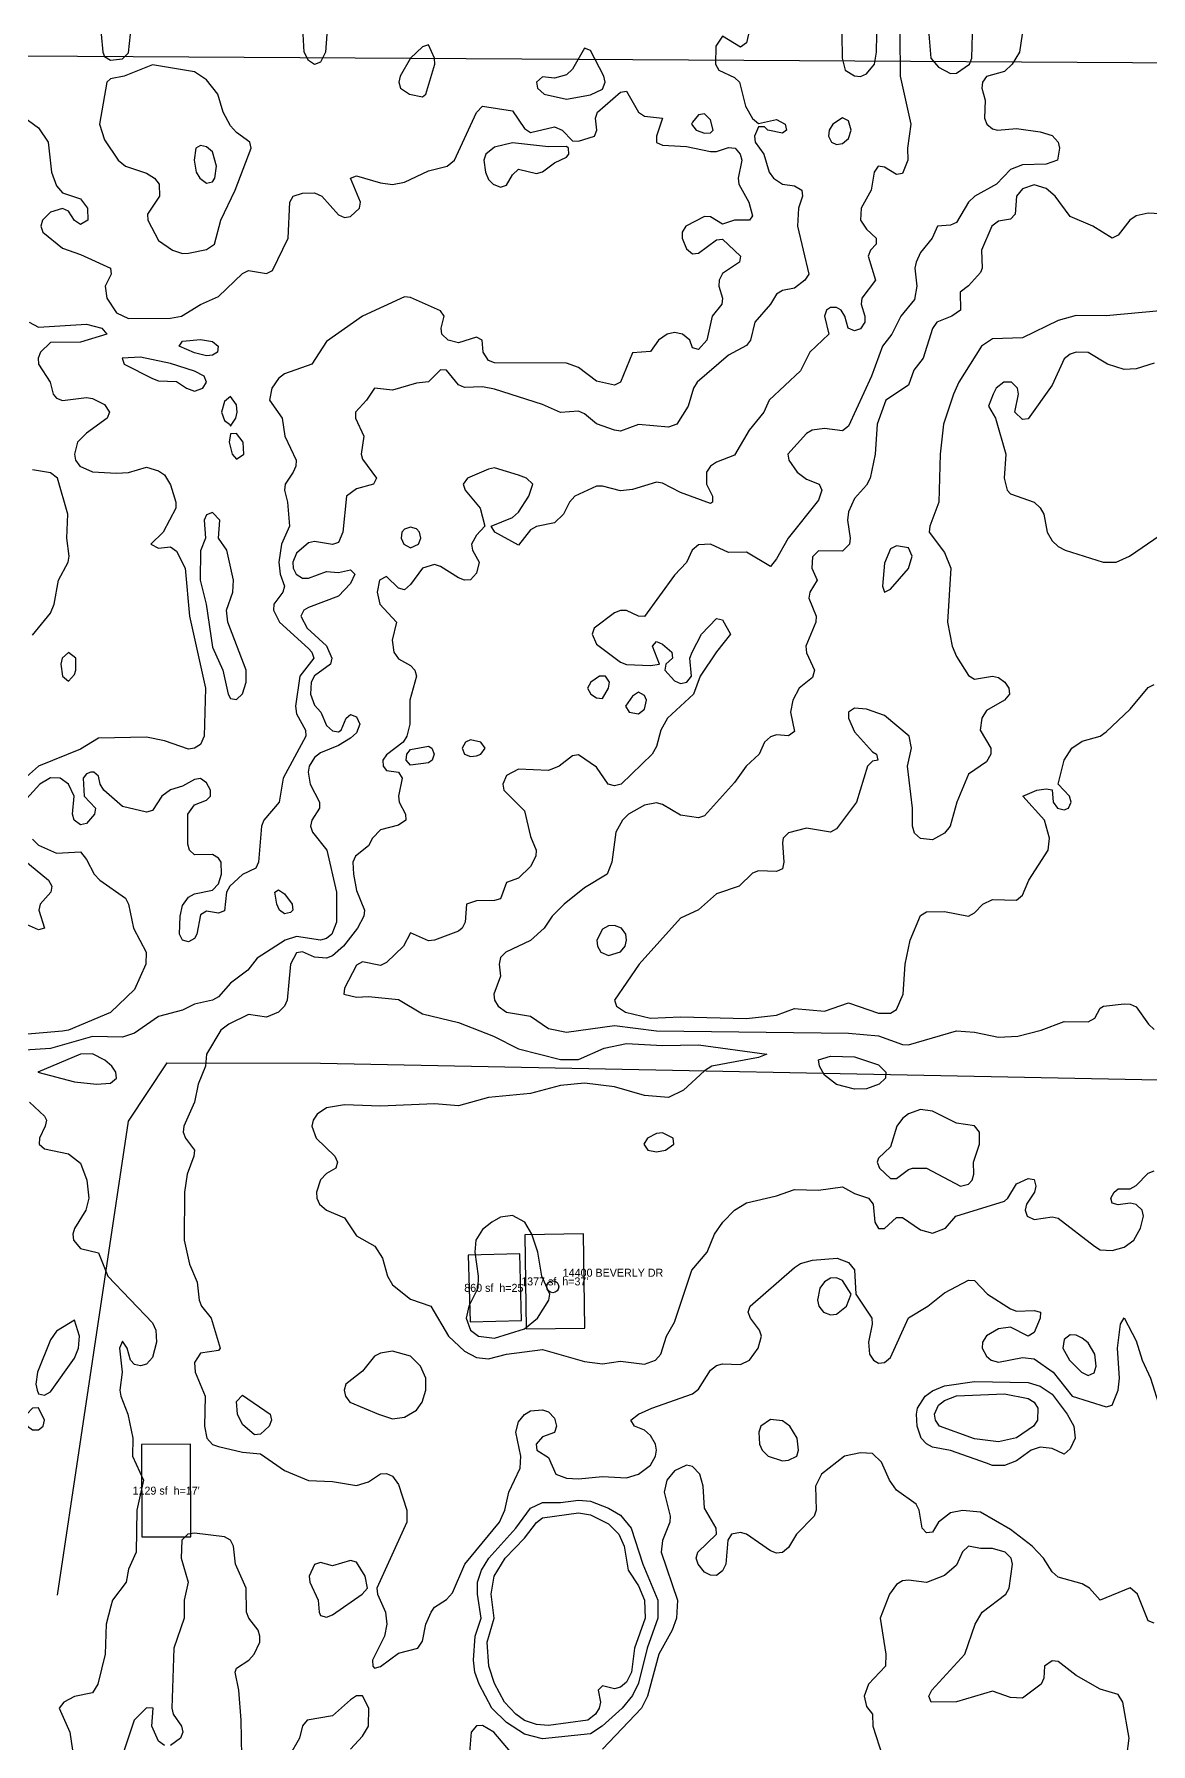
# Model space of a CAD drawing. Extents: x 425119 to 428731, y 1576976 to 1581037.
# Drawn here: x 426399 to 426958, y 1580146 to 1581000 of the extents above; entities that cross this region are included whole.
import ezdxf
from ezdxf.enums import TextEntityAlignment as Align

# ---------------------------------------------------------------- set-up
doc = ezdxf.new("R2010")
doc.units = 21
doc.header["$MEASUREMENT"] = 0
for name, color, linetype in [('A-BLDG-ANNO', 1, 'Continuous'), ('A-BLDG-FTPT', 1, 'Continuous'), ('C-ROAD-CNTR', 7, 'Continuous'), ('C-TOPO-MAJR', 3, 'Continuous'), ('C-TOPO-MINR', 8, 'Continuous'), ('G-ANNO-ADDR', 2, 'Continuous'), ('G-ANNO-AOI', 6, 'Continuous')]:
    doc.layers.add(name, color=color, linetype=linetype)

msp = doc.modelspace()

# ---------------------------------------------------------------- linework, layer by layer
at = {"layer": 'A-BLDG-FTPT'}
for points, elevation in [([(426645.37, 1580353.18), (426674.62, 1580353.58), (426673.94, 1580400.64), (426644.69, 1580400.23)], 75.83), ([(426642.1, 1580390.72), (426616.32, 1580390), (426617.27, 1580356.65), (426643.02, 1580357.37)], 76.21), ([(426452.94, 1580295.31), (426453.18, 1580249.13), (426477.62, 1580249.24), (426477.38, 1580295.46)], 73.36)]:
    msp.add_lwpolyline(points, close=True, dxfattribs=dict(at, elevation=elevation))
at = {"layer": 'C-ROAD-CNTR'}
for points in [[(426465.54, 1580486.14), (426446.22, 1580456.95), (426410.77, 1580220.08)], [(426465.54, 1580486.14), (426542.5, 1580486.04), (426978.52, 1580477.32), (427114.82, 1580474.61), (427355.4, 1580476.7), (427436.47, 1580477.42), (427572.67, 1580475.11), (427637.19, 1580474.04), (427829.23, 1580468.89)]]:
    msp.add_lwpolyline(points, dxfattribs=at)
at = {"layer": 'C-TOPO-MAJR', "elevation": 75}
for points in [[(426893.39, 1581000.5), (426892.05, 1580991.5), (426888.39, 1580985.5), (426884.5, 1580981.91), (426875.5, 1580979.39), (426873.52, 1580976.5), (426873.31, 1580973.5), (426874.9, 1580967.5), (426874.6, 1580958.5), (426875.75, 1580955.5), (426878.5, 1580953.15), (426881.05, 1580952.5), (426890.5, 1580953.32), (426902.5, 1580951.74), (426908.5, 1580949.84), (426911.5, 1580946.5), (426912.04, 1580943.5), (426911.06, 1580937.5), (426905.5, 1580935.45), (426893.5, 1580935.17), (426887.5, 1580932.93), (426880.63, 1580925.5), (426869.76, 1580919.5), (426866.5, 1580916.52), (426860.5, 1580906.3), (426857.5, 1580905.08), (426851.07, 1580904.5), (426848.32, 1580898.5), (426842.5, 1580891.42), (426840.32, 1580886.5), (426839.7, 1580883.5), (426840.66, 1580874.5), (426839.5, 1580867.82), (426832.78, 1580859.5), (426828.17, 1580850.5), (426823.49, 1580844.5), (426818.05, 1580829.5), (426806.5, 1580804.52), (426803.5, 1580802.11), (426794.5, 1580803.4), (426788.43, 1580802.5), (426785.5, 1580800.9), (426776.13, 1580790.5), (426776.77, 1580787.5), (426780.88, 1580781.5), (426785.5, 1580778.08), (426791.84, 1580775.5), (426793.27, 1580772.5), (426791.5, 1580767.49), (426776.33, 1580748.5), (426770.5, 1580738.14), (426767.5, 1580734.35), (426755.5, 1580741.51), (426746.5, 1580741.37), (426737.5, 1580745.56), (426731.5, 1580745.15), (426728.29, 1580742.5), (426725.5, 1580736.34), (426719.5, 1580730.01), (426704.5, 1580709.37), (426701.5, 1580709.56), (426695.5, 1580712.38), (426692.5, 1580712.37), (426689.5, 1580711.19), (426679.4, 1580703.5), (426678.41, 1580700.5), (426680.5, 1580695.51), (426692.5, 1580686.5), (426695.5, 1580685.43), (426707.5, 1580684.84), (426711.99, 1580685.5), (426708.53, 1580694.5), (426710.5, 1580696.91), (426713.5, 1580695.6), (426718.13, 1580691.5), (426718.56, 1580688.5), (426715.21, 1580685.5), (426714.76, 1580682.5), (426719.5, 1580677.15), (426722.5, 1580675.79), (426725.77, 1580676.5), (426728.04, 1580679.5), (426727.22, 1580688.5), (426728.3, 1580691.5), (426733.06, 1580700.5), (426740.5, 1580708.43), (426743.5, 1580707.72), (426747.5, 1580700.5), (426740.5, 1580691.77), (426732.44, 1580679.5), (426728.97, 1580670.5), (426716.09, 1580658.5), (426712.69, 1580652.5), (426710.5, 1580644.4), (426708.44, 1580640.5), (426692.88, 1580625.5), (426689.5, 1580624.68), (426686.32, 1580625.5), (426680.5, 1580634.06), (426671.5, 1580640.11), (426668.5, 1580639.68), (426661.82, 1580634.5), (426656.5, 1580632.42), (426641.5, 1580632.98), (426635.5, 1580629.85), (426633.65, 1580625.5), (426634.24, 1580622.5), (426644.5, 1580612.15), (426647.5, 1580599.38), (426650.27, 1580592.5), (426650.15, 1580589.5), (426647.5, 1580584.39), (426641.5, 1580578.55), (426635.5, 1580576.4), (426632.5, 1580568.23), (426629.5, 1580567.31), (426620.5, 1580567.22), (426615.53, 1580565.5), (426614.87, 1580556.5), (426613.35, 1580553.5), (426611.5, 1580552.08), (426599.5, 1580547.5), (426596.5, 1580547.16), (426587.5, 1580551.15), (426583.93, 1580544.5), (426575.5, 1580536.33), (426572.5, 1580534.85), (426563.5, 1580536.61), (426560.5, 1580534.97), (426554.53, 1580523.5), (426554.06, 1580520.5), (426560.5, 1580519.03), (426566.5, 1580519.32), (426581.5, 1580517.82), (426593.5, 1580510.62), (426611.5, 1580506.42), (426628.94, 1580499.5), (426641.5, 1580493.24), (426662.5, 1580487.91), (426671.5, 1580487.82), (426684.32, 1580493.5), (426695.5, 1580495.78), (426713.5, 1580494.86), (426731.5, 1580495.15), (426765.75, 1580490.5), (426761.5, 1580488.86), (426738.27, 1580484.5), (426734.5, 1580482.17), (426724.11, 1580472.5), (426716.5, 1580468.89), (426704.5, 1580469.86), (426689.5, 1580474.2), (426674.5, 1580476.06), (426662.5, 1580474.82), (426647.5, 1580470.88), (426626.5, 1580468.83), (426611.5, 1580464.64), (426599.5, 1580465.75), (426572.5, 1580464.5), (426554.5, 1580465.16), (426545.5, 1580463.63), (426540.77, 1580460.5), (426538.72, 1580457.5), (426538.17, 1580454.5), (426540.36, 1580448.5), (426549.56, 1580439.5), (426550.91, 1580436.5), (426550.21, 1580433.5), (426545.5, 1580430.78), (426542.5, 1580427.75), (426540.55, 1580421.5), (426540.7, 1580418.5), (426542, 1580415.5), (426545.4, 1580412.5), (426554.5, 1580408.68), (426560.5, 1580399.67), (426569.71, 1580394.5), (426573.54, 1580388.5), (426576.02, 1580379.5), (426578.5, 1580375.12), (426587.5, 1580368.03), (426597.63, 1580364.5), (426606.48, 1580349.5), (426614.5, 1580341.98), (426620.5, 1580338.9), (426626.5, 1580338.23), (426635.5, 1580340.57), (426653.5, 1580342.88), (426674.5, 1580336.94), (426683.5, 1580335.68), (426692.5, 1580337.07), (426704.5, 1580335.47), (426710.1, 1580337.5), (426712.65, 1580340.5), (426715.6, 1580349.5), (426719.5, 1580356.56), (426728.26, 1580382.5), (426735.82, 1580391.5), (426739.56, 1580400.5), (426743.74, 1580406.5), (426749.5, 1580412.48), (426755.5, 1580416.14), (426770.5, 1580419.65), (426779.5, 1580422.93), (426791.5, 1580422.49), (426803.5, 1580424.23), (426809.5, 1580420.82), (426816.53, 1580418.5), (426818.87, 1580415.5), (426819.67, 1580406.5), (426821.5, 1580403.39), (426824.5, 1580403.4), (426830.5, 1580408.79), (426833.5, 1580408.9), (426842.5, 1580402.67), (426848.5, 1580401.03), (426855.12, 1580403.5), (426860.22, 1580409.5), (426884.5, 1580417.05), (426886.28, 1580418.5), (426890.5, 1580425.64), (426896.5, 1580428.43), (426899.5, 1580427.91), (426900.29, 1580424.5), (426899.58, 1580421.5), (426895.54, 1580415.5), (426894.87, 1580412.5), (426895.88, 1580409.5), (426899.5, 1580407.81), (426908.5, 1580409.14), (426911.5, 1580408.52), (426929.55, 1580394.5), (426932.5, 1580392.77), (426938.5, 1580392.28), (426944.5, 1580394.07), (426949.2, 1580397.5), (426952.66, 1580403.5), (426954.16, 1580409.5), (426953.36, 1580412.5), (426950.5, 1580415.32), (426947.5, 1580416.11), (426941.5, 1580415.27), (426938.5, 1580416.03), (426937.8, 1580418.5), (426939.37, 1580421.5), (426941.5, 1580423.13), (426947.5, 1580423.25), (426950.5, 1580424.81), (426956.5, 1580431.04), (426959.5, 1580432.14)], [(426846.69, 1581000.5), (426847.66, 1580988.5), (426851.5, 1580983.99), (426857.5, 1580980.89), (426860.5, 1580980.95), (426867.01, 1580985.5), (426868.22, 1580988.5), (426868.56, 1581000.5)], [(426944.56, 1580130.5), (426946.87, 1580148.5), (426943.8, 1580166.5), (426941.5, 1580170.34), (426932.5, 1580173.1), (426920.5, 1580179.91), (426911.5, 1580186.8), (426908.5, 1580187.15), (426904.58, 1580184.5), (426904.18, 1580178.5), (426902.94, 1580175.5), (426893.5, 1580168.61), (426887.5, 1580168.84), (426878.5, 1580172.06), (426860.5, 1580166.66), (426847.84, 1580166.5), (426846.78, 1580169.5), (426848.25, 1580172.5), (426864.68, 1580190.5), (426869.99, 1580205.5), (426873.36, 1580211.5), (426885.23, 1580220.5), (426886.84, 1580223.5), (426888.63, 1580235.5), (426887.93, 1580238.5), (426884.96, 1580241.5), (426878.5, 1580243.44), (426872.5, 1580243.3), (426866.5, 1580244.45), (426863.5, 1580241.66), (426860.5, 1580235.01), (426854.5, 1580229.85), (426845.5, 1580226.32), (426836.5, 1580227.6), (426833.5, 1580227.16), (426830.5, 1580225.41), (426827.09, 1580220.5), (426822.39, 1580208.5), (426825.25, 1580190.5), (426825.01, 1580184.5), (426816.58, 1580175.5), (426814.4, 1580169.5), (426815.5, 1580164.31), (426818.61, 1580160.5), (426818.67, 1580154.5), (426823.53, 1580139.5)]]:
    msp.add_lwpolyline(points, dxfattribs=at)
for points in [[(426677.75, 1580670.5), (426680.5, 1580668.75), (426683.5, 1580668.42), (426686.46, 1580673.5), (426687.03, 1580676.5), (426684.95, 1580679.5), (426682.08, 1580679.5), (426677.71, 1580676.5), (426676.08, 1580673.5), (426677.75, 1580670.5)], [(426696.86, 1580661.5), (426701.5, 1580660.67), (426704.5, 1580663.08), (426705.46, 1580667.5), (426704.5, 1580669.92), (426701.5, 1580671.59), (426698.5, 1580669.52), (426695.08, 1580664.5), (426696.86, 1580661.5)], [(426614.49, 1580640.5), (426617.5, 1580639.28), (426620.5, 1580639.62), (426622.67, 1580640.5), (426624.76, 1580643.5), (426622.67, 1580646.5), (426617.5, 1580647.72), (426614.94, 1580646.5), (426613.38, 1580643.5), (426614.49, 1580640.5)], [(426800.5, 1580475.33), (426794.5, 1580480.03), (426792.08, 1580484.5), (426791.5, 1580487.72), (426797.5, 1580489.5), (426809.5, 1580489.24), (426821.5, 1580485.21), (426825.17, 1580481.5), (426825.03, 1580478.5), (426821.96, 1580475.5), (426815.5, 1580473.23), (426809.5, 1580472.95), (426800.5, 1580475.33)], [(426923.07, 1580331.5), (426926.5, 1580329.81), (426929.5, 1580331.12), (426930.45, 1580334.5), (426929.78, 1580340.5), (426926.5, 1580346.14), (426923.5, 1580348.58), (426920.5, 1580350.03), (426917.5, 1580350.14), (426914.5, 1580347.81), (426913.75, 1580343.5), (426917.1, 1580337.5), (426923.07, 1580331.5)], [(426571.56, 1580310.5), (426578.5, 1580308.15), (426584.5, 1580309), (426590.5, 1580312.49), (426593.24, 1580316.5), (426595.18, 1580322.5), (426595.19, 1580328.5), (426592.49, 1580334.5), (426587.5, 1580339.55), (426578.5, 1580342.01), (426572.5, 1580341.06), (426569.5, 1580339.49), (426563.5, 1580332.09), (426555.18, 1580325.5), (426554.39, 1580322.5), (426554.95, 1580319.5), (426557.09, 1580316.5), (426571.56, 1580310.5)]]:
    msp.add_lwpolyline(points, close=True, dxfattribs=at)
at = {"layer": 'C-TOPO-MINR'}
for points, elevation in [([(426756.53, 1581000.5), (426755.5, 1580996.21), (426752.5, 1580994.02), (426743.5, 1580999.57), (426740.12, 1580994.5), (426740.08, 1580985.5), (426741.66, 1580982.5), (426749.5, 1580978.81), (426752.02, 1580976.5), (426754.99, 1580964.5), (426758.5, 1580958.37), (426761.5, 1580955.85), (426770.5, 1580957.91), (426774.95, 1580955.5), (426775.53, 1580952.5), (426773.5, 1580951.04), (426766.25, 1580952.5), (426764.5, 1580954.1), (426761.5, 1580954.11), (426759.49, 1580949.5), (426759.89, 1580946.5), (426764.19, 1580940.5), (426766.88, 1580931.5), (426768.96, 1580928.5), (426773.5, 1580925.55), (426779.5, 1580924.71), (426783.17, 1580922.5), (426783.5, 1580919.5), (426781.54, 1580913.5), (426781.03, 1580904.5), (426786.74, 1580880.5), (426784.67, 1580877.5), (426779.5, 1580873.55), (426773.5, 1580872.32), (426770.5, 1580870.44), (426767.46, 1580865.5), (426759.64, 1580856.5), (426757.57, 1580847.5), (426755.5, 1580844.81), (426746.5, 1580840.09), (426730.9, 1580826.5), (426729.1, 1580823.5), (426726.4, 1580814.5), (426720.76, 1580805.5), (426716.5, 1580804.05), (426701.5, 1580805.3), (426692.5, 1580802.06), (426689.5, 1580802.44), (426680.5, 1580805.72), (426674.5, 1580810.75), (426671.5, 1580811.95), (426662.5, 1580811.41), (426653.5, 1580815.3), (426629.5, 1580822.97), (426623.5, 1580824.22), (426614.5, 1580823.93), (426611.5, 1580825.24), (426605.5, 1580832.48), (426602.5, 1580832.7), (426596.5, 1580826.62), (426590.5, 1580825.97), (426578.5, 1580822.52), (426569.5, 1580823.58), (426565.48, 1580817.5), (426559.96, 1580811.5), (426559.92, 1580808.5), (426564.09, 1580799.5), (426562.79, 1580790.5), (426563.5, 1580788.09), (426570.5, 1580778.5), (426568.97, 1580775.5), (426560.5, 1580773.16), (426555.42, 1580769.5), (426553.61, 1580751.5), (426551.5, 1580746.43), (426548.5, 1580745.39), (426539.5, 1580746.89), (426536.5, 1580746.21), (426530.5, 1580741.07), (426528.65, 1580736.5), (426528.86, 1580733.5), (426530.35, 1580730.5), (426533.5, 1580728.46), (426536.5, 1580728.5), (426545.5, 1580731.8), (426551.5, 1580731.3), (426557.5, 1580732.71), (426559.72, 1580730.5), (426557.5, 1580725.9), (426551.5, 1580719.58), (426536.5, 1580713.83), (426534.21, 1580712.5), (426532.58, 1580709.5), (426535.87, 1580703.5), (426545.5, 1580694.74), (426548.19, 1580688.5), (426547.44, 1580685.5), (426539.5, 1580679.61), (426537.85, 1580676.5), (426537.55, 1580670.5), (426539.5, 1580665.05), (426542.71, 1580661.5), (426545.5, 1580654.9), (426548.5, 1580652.23), (426551.5, 1580651.75), (426552.89, 1580652.5), (426555.32, 1580658.5), (426557.5, 1580660.3), (426560.5, 1580659.27), (426562.06, 1580655.5), (426560.5, 1580651.2), (426557.5, 1580648.47), (426551.5, 1580644.83), (426542.5, 1580641.26), (426539.5, 1580638.81), (426536.88, 1580634.5), (426536.28, 1580631.5), (426537.37, 1580625.5), (426541.9, 1580616.5), (426541.97, 1580613.5), (426538.08, 1580607.5), (426537.51, 1580604.5), (426538.48, 1580601.5), (426545.72, 1580592.5), (426550.43, 1580571.5), (426550.49, 1580556.5), (426548.19, 1580550.5), (426545.5, 1580548.35), (426542.5, 1580547.47), (426530.5, 1580549.42), (426524.8, 1580547.5), (426510.76, 1580538.5), (426506.1, 1580532.5), (426497.5, 1580526.01), (426491.5, 1580519.13), (426488.5, 1580517.59), (426479.5, 1580515.55), (426473.5, 1580512.57), (426461.5, 1580509.44), (426449.5, 1580501.04), (426443.5, 1580498.98), (426428.5, 1580499.32), (426407.5, 1580493.35), (426389.5, 1580492.13)], 73), ([(426432.78, 1581000.5), (426433.55, 1580991.5), (426434.5, 1580989.33), (426437.5, 1580987.51), (426443.5, 1580988.19), (426446.5, 1580991.19), (426447.38, 1581000.5)], 73), ([(426832.31, 1581000.5), (426832.47, 1580979.5), (426837.67, 1580955.5), (426836.11, 1580943.5), (426836.24, 1580937.5), (426833.5, 1580930.8), (426830.5, 1580930.31), (426824.5, 1580934.07), (426821.47, 1580934.5), (426819.46, 1580931.5), (426817.95, 1580922.5), (426812.81, 1580913.5), (426812.57, 1580907.5), (426815.5, 1580902.98), (426820.4, 1580898.5), (426820.34, 1580895.5), (426817.51, 1580892.5), (426816.46, 1580889.5), (426820.05, 1580877.5), (426813.18, 1580868.5), (426812.83, 1580865.5), (426814.77, 1580859.5), (426814.72, 1580856.5), (426812.5, 1580853.11), (426809.5, 1580852.15), (426806.32, 1580853.5), (426804.77, 1580859.5), (426802.97, 1580862.5), (426800.5, 1580863.89), (426797.5, 1580863.89), (426795.56, 1580862.5), (426794.6, 1580859.5), (426796.65, 1580850.5), (426787.21, 1580841.5), (426782.5, 1580832.23), (426766.82, 1580817.5), (426764.23, 1580811.5), (426756.81, 1580802.5), (426749.5, 1580790.05), (426740.5, 1580786.5), (426737.5, 1580784.49), (426735.58, 1580781.5), (426735.61, 1580775.5), (426738.52, 1580769.5), (426738.45, 1580766.5), (426737.5, 1580765.86), (426722.5, 1580771.32), (426713.5, 1580776.05), (426710.5, 1580776.54), (426698.5, 1580772.93), (426692.5, 1580772.22), (426683.5, 1580774.58), (426680.5, 1580774.52), (426669.76, 1580769.5), (426667.06, 1580766.5), (426663.94, 1580760.5), (426659.5, 1580756.11), (426650.5, 1580754.32), (426647.5, 1580752.69), (426641.5, 1580744.97), (426629.59, 1580751.5), (426627.81, 1580754.5), (426638.5, 1580758.88), (426641.5, 1580761.53), (426646.7, 1580769.5), (426648.59, 1580775.5), (426645.58, 1580778.5), (426641.5, 1580780.02), (426629.5, 1580783.66), (426626.5, 1580783.09), (426616.05, 1580778.5), (426613.89, 1580775.5), (426614.88, 1580772.5), (426622.36, 1580763.5), (426624.7, 1580754.5), (426620.5, 1580750.04), (426617.97, 1580745.5), (426618.49, 1580742.5), (426621.76, 1580736.5), (426620.5, 1580731.02), (426617.5, 1580727.63), (426614.5, 1580727.46), (426611.5, 1580728.61), (426602.5, 1580734.41), (426599.5, 1580735.32), (426593.5, 1580733.54), (426587.5, 1580725.31), (426584.5, 1580722.71), (426581.5, 1580723.59), (426575.5, 1580729.36), (426571.97, 1580727.5), (426570.78, 1580721.5), (426572.2, 1580715.5), (426580.49, 1580706.5), (426578.31, 1580697.5), (426579.07, 1580691.5), (426581.5, 1580688.19), (426587.5, 1580684.78), (426589.63, 1580682.5), (426590.56, 1580679.5), (426587.14, 1580667.5), (426587.18, 1580655.5), (426585.68, 1580649.5), (426583.79, 1580646.5), (426575.5, 1580640.18), (426573.63, 1580637.5), (426573.76, 1580634.5), (426575.5, 1580632.36), (426581.52, 1580631.5), (426583.33, 1580628.5), (426581.47, 1580619.5), (426581.78, 1580616.5), (426585.04, 1580610.5), (426585.14, 1580607.5), (426581.5, 1580605.1), (426572.5, 1580602.75), (426568.51, 1580598.5), (426566.5, 1580594.62), (426560.04, 1580589.5), (426558.67, 1580586.5), (426558.9, 1580580.5), (426560.5, 1580572.3), (426564.4, 1580562.5), (426564.07, 1580559.5), (426560.94, 1580553.5), (426554.01, 1580544.5), (426548.5, 1580539.75), (426545.5, 1580538.52), (426539.5, 1580539.06), (426533.5, 1580541.63), (426530.5, 1580541.2), (426527.46, 1580535.5), (426525.8, 1580517.5), (426524.42, 1580514.5), (426521.54, 1580511.5), (426515.5, 1580509.04), (426506.5, 1580510.39), (426496.58, 1580505.5), (426492.7, 1580502.5), (426485.48, 1580490.5), (426484.88, 1580484.5), (426481.32, 1580475.5), (426479.45, 1580466.5), (426474.12, 1580454.5), (426473.79, 1580451.5), (426474.9, 1580448.5), (426479.44, 1580442.5), (426479.16, 1580439.5), (426475.79, 1580430.5), (426474.42, 1580421.5), (426474.3, 1580397.5), (426476.98, 1580385.5), (426480.77, 1580376.5), (426481.75, 1580367.5), (426483, 1580364.5), (426487.75, 1580358.5), (426492.3, 1580343.5), (426491.5, 1580342.34), (426482.5, 1580341.01), (426479.5, 1580336.39), (426479.84, 1580331.5), (426484.78, 1580319.5), (426484.49, 1580304.5), (426485.59, 1580298.5), (426488.5, 1580295.43), (426491.5, 1580294.34), (426503.5, 1580291.61), (426512.5, 1580290.78), (426524.5, 1580282.4), (426536.5, 1580277.4), (426548.5, 1580276.86), (426560.5, 1580274.81), (426566.5, 1580276.73), (426572.5, 1580280.7), (426575.5, 1580280.83), (426578.5, 1580279.53), (426581.5, 1580275.3), (426585.61, 1580262.5), (426585.72, 1580256.5), (426570.68, 1580223.5), (426570.91, 1580220.5), (426575.01, 1580211.5), (426575.72, 1580205.5), (426574.51, 1580199.5), (426568.5, 1580187.5), (426568.62, 1580184.5), (426569.5, 1580183.54), (426572.5, 1580184.36), (426581.5, 1580191.09), (426591.1, 1580193.5), (426593.5, 1580197.04), (426595.16, 1580205.5), (426597.79, 1580211.5), (426599.5, 1580214.07), (426605.5, 1580217.91), (426608.5, 1580221.25), (426614.74, 1580235.5), (426631.98, 1580256.5), (426634.72, 1580262.5), (426636.68, 1580271.5), (426642.38, 1580283.5), (426642.7, 1580289.5), (426640.18, 1580301.5), (426641.5, 1580306.77), (426644.5, 1580310.38), (426647.5, 1580312.2), (426653.5, 1580312.69), (426656.5, 1580311.63), (426659.5, 1580308.57), (426660.52, 1580304.5), (426659.5, 1580301.39), (426653.5, 1580299.26), (426650.42, 1580295.5), (426650.71, 1580292.5), (426656.5, 1580288.89), (426660.11, 1580280.5), (426665.5, 1580278.53), (426671.5, 1580278.15), (426683.5, 1580279.42), (426695.5, 1580278.66), (426701.5, 1580280.6), (426707.5, 1580285.09), (426710.03, 1580289.5), (426710.54, 1580292.5), (426710.07, 1580295.5), (426707.5, 1580299.91), (426704.5, 1580302.54), (426699.52, 1580304.5), (426697.76, 1580307.5), (426701.57, 1580310.5), (426708.2, 1580313.5), (426728.5, 1580320.62), (426731.5, 1580323), (426737.5, 1580332.56), (426740.5, 1580334.81), (426743.5, 1580335.78), (426752.5, 1580335.29), (426757.05, 1580337.5), (426761.45, 1580343.5), (426763.09, 1580349.5), (426762.06, 1580352.5), (426757.55, 1580358.5), (426756.45, 1580361.5), (426757.4, 1580364.5), (426779.5, 1580383.88), (426782.5, 1580385.86), (426788.5, 1580387.61), (426800.91, 1580388.5), (426806.5, 1580386.29), (426809.5, 1580382.65), (426810.2, 1580370.5), (426818.15, 1580358.5), (426818.36, 1580355.5), (426816.54, 1580346.5), (426816.98, 1580340.5), (426819.08, 1580337.5), (426821.5, 1580336.1), (426824.5, 1580336.32), (426827.5, 1580338.82), (426836.5, 1580358.65), (426846.17, 1580364.5), (426854.5, 1580371.22), (426866.5, 1580377.47), (426869.5, 1580377.36), (426876.12, 1580370.5), (426887.5, 1580363.19), (426890.5, 1580362.08), (426899.5, 1580362.35), (426902.51, 1580361.5), (426902.36, 1580358.5), (426899.5, 1580351.41), (426896.5, 1580349.59), (426887.5, 1580353.98), (426881.5, 1580353.12), (426875.5, 1580349.7), (426873.62, 1580346.5), (426873.41, 1580343.5), (426875.5, 1580339.49), (426877.9, 1580337.5), (426881.5, 1580336.54), (426893.5, 1580338.8), (426899.5, 1580338.22), (426908.94, 1580331.5), (426918.45, 1580319.5), (426935.5, 1580314.12), (426938.5, 1580314.97), (426941.41, 1580322.5), (426942.16, 1580328.5), (426941.09, 1580343.5), (426942.61, 1580355.5), (426944.5, 1580358.68), (426950.5, 1580347.24), (426953.44, 1580337.5), (426957.53, 1580328.5), (426962.5, 1580313.13)], 74), ([(426545.68, 1581000.5), (426545, 1580991.5), (426542.5, 1580986.59), (426539.5, 1580985.31), (426536.5, 1580987.32), (426534.36, 1580991.5), (426533.83, 1581000.5)], 72), ([(426803.2, 1581000.5), (426803.43, 1580988.5), (426804.91, 1580982.5), (426809.5, 1580979.6), (426812.5, 1580979.28), (426815.5, 1580980.63), (426819.48, 1580985.5), (426820.63, 1580991.5), (426820.72, 1581000.5)], 74), ([(426390.74, 1580961.5), (426401.5, 1580953.62), (426406.26, 1580946.5), (426407.97, 1580931.5), (426410.5, 1580924.63), (426413.5, 1580921.25), (426422.5, 1580918.13), (426425.88, 1580913.5), (426426.18, 1580907.5), (426422.5, 1580905.27), (426419.5, 1580907.42), (426416.5, 1580911.98), (426413.5, 1580913.38), (426407.5, 1580911.52), (426403.42, 1580907.5), (426402.63, 1580904.5), (426403.66, 1580901.5), (426413.5, 1580893.45), (426422.5, 1580890.41), (426437.49, 1580883.5), (426437.81, 1580880.5), (426434.79, 1580874.5), (426435.62, 1580868.5), (426440.5, 1580861.22), (426446.5, 1580858.42), (426467.5, 1580858.44), (426472.98, 1580859.5), (426482.5, 1580865.31), (426491.5, 1580869.33), (426503.5, 1580880.93), (426506.5, 1580882.34), (426515.5, 1580880.78), (426518.5, 1580882.27), (426526.33, 1580898.5), (426527.11, 1580916.5), (426528.79, 1580919.5), (426533.5, 1580920.99), (426539.5, 1580921.2), (426543.08, 1580919.5), (426551.5, 1580910.2), (426554.5, 1580908.93), (426557.5, 1580909.27), (426561.99, 1580913.5), (426562.48, 1580916.5), (426557.5, 1580928.51), (426560.5, 1580929.65), (426572.5, 1580926.16), (426578.5, 1580925.38), (426584.5, 1580926.57), (426596.5, 1580932.19), (426605.86, 1580934.5), (426609.56, 1580937.5), (426620.5, 1580961.4), (426623.5, 1580964.56), (426638.5, 1580962.19), (426644.5, 1580953.35), (426647.5, 1580951.3), (426659.5, 1580954.18), (426663.34, 1580952.5), (426668.5, 1580947.17), (426671.5, 1580946.97), (426679.44, 1580949.5), (426680.76, 1580952.5), (426679.97, 1580958.5), (426680.97, 1580961.5), (426692.5, 1580971.58), (426695.5, 1580971.94), (426701.58, 1580961.5), (426704.5, 1580959.58), (426713.58, 1580958.5), (426710.5, 1580949.5), (426710.5, 1580946.38), (426713.5, 1580945.09), (426725.5, 1580944.36), (426737.5, 1580941.92), (426740.5, 1580941.9), (426746.5, 1580943.85), (426749.87, 1580943.5), (426752.29, 1580940.5), (426753.19, 1580937.5), (426751.39, 1580928.5), (426751.66, 1580925.5), (426756.66, 1580916.5), (426758.5, 1580909.73), (426757.01, 1580907.5), (426749.5, 1580907.54), (426743.5, 1580905.58), (426737.5, 1580909.12), (426734.5, 1580909.43), (426725.24, 1580904.5), (426723.35, 1580901.5), (426723.4, 1580898.5), (426725.5, 1580893.23), (426728.5, 1580890.67), (426731.5, 1580891.05), (426740.5, 1580897.6), (426743.5, 1580898.02), (426752.54, 1580889.5), (426751.99, 1580886.5), (426743.5, 1580880.79), (426741.82, 1580877.5), (426741.72, 1580874.5), (426743.59, 1580868.5), (426743.27, 1580865.5), (426738.33, 1580859.5), (426735.77, 1580847.5), (426731.5, 1580842.79), (426728.5, 1580843.75), (426727.25, 1580847.5), (426723.56, 1580850.5), (426719.5, 1580851.28), (426715.94, 1580850.5), (426711.5, 1580847.5), (426707.5, 1580841.81), (426698.5, 1580841.12), (426692.5, 1580826.6), (426689.5, 1580825.01), (426680.5, 1580826.96), (426671.5, 1580833.93), (426665.5, 1580836.03), (426629.5, 1580836.18), (426626.5, 1580837.32), (426623.84, 1580841.5), (426623.33, 1580847.5), (426620.5, 1580849), (426611.5, 1580846.22), (426606.38, 1580847.5), (426603.22, 1580850.5), (426602.89, 1580853.5), (426604.29, 1580859.5), (426602.5, 1580862.12), (426587.5, 1580868.89), (426584.5, 1580869.21), (426563.5, 1580859.44), (426545.5, 1580846.87), (426538.15, 1580835.5), (426524.5, 1580830.68), (426521.5, 1580828.28), (426518.2, 1580823.5), (426517, 1580817.5), (426523.36, 1580808.5), (426524.56, 1580799.5), (426530.27, 1580787.5), (426530.2, 1580784.5), (426528.87, 1580781.5), (426524.79, 1580775.5), (426524.4, 1580772.5), (426525.93, 1580766.5), (426526.92, 1580754.5), (426522.98, 1580745.5), (426521.59, 1580736.5), (426522.29, 1580730.5), (426524.39, 1580724.5), (426523.68, 1580721.5), (426519.07, 1580715.5), (426518.91, 1580712.5), (426522.04, 1580706.5), (426536.5, 1580693.28), (426538.18, 1580691.5), (426539.1, 1580688.5), (426532.18, 1580679.5), (426529.94, 1580664.5), (426530.5, 1580660.66), (426534.91, 1580652.5), (426535.13, 1580649.5), (426523.77, 1580628.5), (426521.84, 1580616.5), (426514.16, 1580607.5), (426512.96, 1580604.5), (426511.47, 1580586.5), (426510.08, 1580583.5), (426503.5, 1580580.36), (426497.1, 1580574.5), (426495.53, 1580571.5), (426494.5, 1580562.24), (426491.5, 1580561.04), (426485.5, 1580562.09), (426482.5, 1580560.18), (426480.62, 1580550.5), (426479.5, 1580548.32), (426476.5, 1580546.69), (426473.48, 1580547.5), (426471.91, 1580550.5), (426472.23, 1580559.5), (426473.5, 1580564.9), (426476.5, 1580568.96), (426479.5, 1580570.62), (426488.5, 1580572.55), (426491.5, 1580575.75), (426492.93, 1580580.5), (426492.74, 1580586.5), (426491.5, 1580588.54), (426488.5, 1580590.32), (426479.5, 1580590.21), (426476.98, 1580592.5), (426476.17, 1580595.5), (426476.1, 1580610.5), (426479.5, 1580615.16), (426485.5, 1580617.55), (426487.41, 1580619.5), (426487.44, 1580622.5), (426485.5, 1580626.27), (426482.5, 1580628.34), (426479.5, 1580627.81), (426473.5, 1580624.47), (426467.5, 1580622.62), (426463.17, 1580619.5), (426458.5, 1580612.29), (426455.5, 1580611.55), (426443.5, 1580614.38), (426434.08, 1580622.5), (426432.34, 1580625.5), (426431.5, 1580629.58), (426429.1, 1580631.5), (426427.68, 1580631.5), (426425.5, 1580630.62), (426423.74, 1580628.5), (426424.24, 1580619.5), (426430, 1580613.5), (426429.5, 1580610.5), (426425.5, 1580605.94), (426422.5, 1580605.14), (426419.31, 1580607.5), (426418.35, 1580610.5), (426419.26, 1580619.5), (426416.38, 1580625.5), (426412.26, 1580628.5), (426407.5, 1580628.62), (426402.11, 1580625.5), (426395.5, 1580618.13)], 72), ([(426965.5, 1580910.44), (426956.5, 1580910.98), (426950.5, 1580909.66), (426947.3, 1580907.5), (426941.5, 1580900.07), (426938.5, 1580898.5), (426928.69, 1580904.5), (426917.5, 1580909.29), (426909.95, 1580919.5), (426905.5, 1580923.32), (426899.5, 1580925.21), (426893.5, 1580923.13), (426890.59, 1580919.5), (426889.84, 1580910.5), (426887.5, 1580907.94), (426881.5, 1580907.06), (426878.29, 1580904.5), (426873.15, 1580892.5), (426873.44, 1580883.5), (426872.5, 1580881.27), (426866.5, 1580874.61), (426862.38, 1580871.5), (426862.51, 1580862.5), (426858.25, 1580859.5), (426850.66, 1580856.5), (426848.5, 1580853.29), (426843.86, 1580838.5), (426839.15, 1580832.5), (426836.5, 1580825.05), (426825.3, 1580817.5), (426820.93, 1580805.5), (426819.81, 1580790.5), (426817.39, 1580778.5), (426815.5, 1580775.08), (426809.5, 1580768.38), (426806.5, 1580761.65), (426806, 1580757.5), (426807.4, 1580748.5), (426806.98, 1580745.5), (426803.5, 1580741.97), (426791.5, 1580742.19), (426788.5, 1580739.18), (426788.15, 1580733.5), (426790.93, 1580727.5), (426787.22, 1580721.5), (426786.73, 1580718.5), (426790.44, 1580709.5), (426790.23, 1580706.5), (426785.17, 1580694.5), (426785.5, 1580691.22), (426789.51, 1580682.5), (426788.5, 1580678.78), (426781.96, 1580673.5), (426778.65, 1580667.5), (426777.59, 1580661.5), (426779.5, 1580651.9), (426776.5, 1580649.75), (426770.5, 1580650.21), (426767.5, 1580649.2), (426764.53, 1580646.5), (426761.93, 1580640.5), (426755.39, 1580634.5), (426749.5, 1580626.41), (426734.5, 1580609.61), (426731.5, 1580608.71), (426722.5, 1580609.98), (426713.5, 1580615.43), (426710.5, 1580616.25), (426704.5, 1580614.94), (426696.48, 1580610.5), (426693.48, 1580607.5), (426690.21, 1580601.5), (426688.13, 1580586.5), (426685.9, 1580580.5), (426674.5, 1580573.61), (426664.33, 1580565.5), (426658.26, 1580559.5), (426654.41, 1580553.5), (426647.5, 1580547.33), (426635.17, 1580541.5), (426632.5, 1580538.84), (426631.83, 1580535.5), (426632.58, 1580529.5), (426629.21, 1580520.5), (426629.56, 1580517.5), (426631.3, 1580514.5), (426635.5, 1580511.55), (426647.5, 1580509.47), (426656.5, 1580503.35), (426665.5, 1580501.55), (426689.5, 1580504.89), (426710.5, 1580502.17), (426806.5, 1580501.05), (426821.5, 1580499.71), (426833.5, 1580495.39), (426836.5, 1580495.23), (426860.5, 1580502.16), (426869.5, 1580501.6), (426881.5, 1580498.99), (426891.28, 1580499.5), (426902.91, 1580502.5), (426914.5, 1580506.92), (426926.5, 1580506.65), (426929.78, 1580508.5), (426932.5, 1580513.49), (426934.11, 1580514.5), (426944.5, 1580515.73), (426947.5, 1580515.57), (426950.5, 1580514.14), (426956.63, 1580505.5), (426959.5, 1580502.93)], 76), ([(426396.8, 1580856.5), (426401.5, 1580854.08), (426425.5, 1580855.6), (426433.15, 1580853.5), (426435.54, 1580850.5), (426422.5, 1580846.6), (426407.5, 1580846.32), (426402.37, 1580841.5), (426401.31, 1580838.5), (426401.48, 1580835.5), (426407.28, 1580826.5), (426408.71, 1580820.5), (426410.5, 1580818.53), (426413.5, 1580817.43), (426425.5, 1580818.77), (426428.5, 1580818.34), (426434.5, 1580815.31), (426436.87, 1580811.5), (426435.76, 1580808.5), (426425.5, 1580801.09), (426420.9, 1580796.5), (426419.35, 1580790.5), (426419.97, 1580787.5), (426422.03, 1580784.5), (426428.5, 1580781.64), (426440.5, 1580781.03), (426446.5, 1580781.31), (426455.5, 1580784.02), (426461.5, 1580782.17), (426464.5, 1580780.17), (426467.5, 1580775.17), (426470.18, 1580766.5), (426470.13, 1580763.5), (426463.74, 1580751.5), (426457.69, 1580745.5), (426461.5, 1580743.52), (426467.5, 1580744.21), (426470.5, 1580742.04), (426474.72, 1580733.5), (426476.96, 1580709.5), (426484.87, 1580673.5), (426484.27, 1580649.5), (426482.5, 1580645.43), (426479.5, 1580643.45), (426476.5, 1580643.09), (426464.5, 1580647.17), (426455.5, 1580649), (426431.5, 1580648.56), (426422.5, 1580643.08), (426401.5, 1580634.49), (426392.5, 1580626.55)], 71), ([(426962.5, 1580862.26), (426935.5, 1580859.63), (426920.5, 1580859.79), (426911.5, 1580857.36), (426893.5, 1580848.76), (426878.5, 1580848.21), (426873.05, 1580844.5), (426861.71, 1580826.5), (426859.12, 1580820.5), (426854.08, 1580805.5), (426852.4, 1580790.5), (426851.78, 1580766.5), (426847.19, 1580754.5), (426846.9, 1580751.5), (426854.5, 1580741.27), (426857.76, 1580733.5), (426856.11, 1580706.5), (426858.43, 1580694.5), (426860.5, 1580689.42), (426866.5, 1580679.79), (426869.5, 1580678.03), (426878.5, 1580679.58), (426881.5, 1580678.8), (426884.73, 1580676.5), (426886.74, 1580673.5), (426887.11, 1580670.5), (426884.63, 1580667.5), (426875.5, 1580662.34), (426873.24, 1580658.5), (426872.47, 1580652.5), (426877.72, 1580643.5), (426877.71, 1580640.5), (426875.5, 1580636.68), (426866.5, 1580630.44), (426860.71, 1580616.5), (426857.46, 1580604.5), (426854.5, 1580601.09), (426848.5, 1580597.67), (426842.5, 1580598.44), (426839.5, 1580600.97), (426838.52, 1580604.5), (426838.62, 1580613.5), (426836.08, 1580634.5), (426838.03, 1580643.5), (426836.84, 1580649.5), (426824.5, 1580659.81), (426815.5, 1580663.08), (426809.5, 1580663.49), (426806.49, 1580661.5), (426806.5, 1580658.5), (426809.5, 1580651.75), (426818.5, 1580641.71), (426820.57, 1580640.5), (426821.27, 1580637.5), (426818.5, 1580637.06), (426816.06, 1580634.5), (426810.59, 1580616.5), (426800.5, 1580603.25), (426797.5, 1580601.45), (426785.5, 1580603.5), (426776.5, 1580601.26), (426773.92, 1580598.5), (426773.5, 1580596.21), (426774.25, 1580586.5), (426773.5, 1580583.24), (426770.5, 1580581.87), (426761.5, 1580582.11), (426758.5, 1580580.96), (426751.85, 1580574.5), (426740.5, 1580570.75), (426731.5, 1580562.71), (426722.5, 1580558.46), (426701.87, 1580535.5), (426689.5, 1580517.5), (426690.59, 1580514.5), (426695.07, 1580511.5), (426707.5, 1580508.5), (426722.5, 1580509.22), (426755.5, 1580508.33), (426770.5, 1580509.98), (426779.5, 1580513.43), (426794.5, 1580512.01), (426806.5, 1580516.14), (426821.5, 1580511.06), (426827.5, 1580511.01), (426830.5, 1580512.87), (426833.91, 1580520.5), (426834.94, 1580535.5), (426837.4, 1580547.5), (426842.5, 1580559.8), (426845.5, 1580561.64), (426854.5, 1580561.93), (426866.5, 1580559.6), (426869.5, 1580561.2), (426873.81, 1580565.5), (426878.5, 1580567.8), (426890.5, 1580567.53), (426893.5, 1580569.98), (426896.78, 1580577.5), (426906.49, 1580592.5), (426907.1, 1580598.5), (426904.6, 1580607.5), (426893.71, 1580619.5), (426900.79, 1580622.5), (426905.5, 1580623.27), (426908.5, 1580622.66), (426908.85, 1580616.5), (426911.02, 1580613.5), (426914.5, 1580612.68), (426916.62, 1580613.5), (426917.88, 1580616.5), (426917.01, 1580619.5), (426911.49, 1580625.5), (426914.47, 1580637.5), (426918.29, 1580643.5), (426923.5, 1580647.03), (426932.5, 1580649.56), (426935.5, 1580651.68), (426947.5, 1580662.98), (426956.5, 1580673.8), (426959.5, 1580675.3)], 77), ([(426959.5, 1580836.04), (426950.5, 1580833.25), (426944.5, 1580832.81), (426936.02, 1580835.5), (426926.5, 1580841.41), (426920.5, 1580841.47), (426917.5, 1580840.45), (426914.5, 1580838.25), (426908.5, 1580825.09), (426896.5, 1580808.2), (426893.5, 1580807.8), (426889.69, 1580811.5), (426891.6, 1580820.5), (426891.13, 1580823.5), (426888.16, 1580826.5), (426884.19, 1580826.5), (426880.47, 1580823.5), (426878.85, 1580820.5), (426876.65, 1580814.5), (426880.1, 1580808.5), (426885.2, 1580790.5), (426884.47, 1580778.5), (426885.92, 1580772.5), (426887.5, 1580770.74), (426899.49, 1580766.5), (426902.5, 1580763.73), (426904.31, 1580760.5), (426906, 1580751.5), (426908.5, 1580747.15), (426911.5, 1580744.36), (426914.91, 1580742.5), (426933.95, 1580736.5), (426933.95, 1580736.5), (426940.42, 1580736.5), (426947.18, 1580739.5), (426962.5, 1580749.99)], 78), ([(426398.5, 1580700.06), (426407.5, 1580711.1), (426409.29, 1580715.5), (426411.39, 1580727.5), (426416.26, 1580736.5), (426416.82, 1580739.5), (426415.57, 1580748.5), (426416.11, 1580760.5), (426410.86, 1580778.5), (426407.5, 1580781.11), (426398.5, 1580782.69)], 71), ([(426398.5, 1580597.97), (426401.5, 1580594.95), (426410.5, 1580591.03), (426422.5, 1580591.72), (426425.5, 1580587.9), (426429.22, 1580580.5), (426432.08, 1580577.5), (426444.92, 1580568.5), (426446.47, 1580565.5), (426448.91, 1580553.5), (426455.22, 1580541.5), (426455.11, 1580535.5), (426449.5, 1580522.9), (426437.5, 1580511.38), (426416.5, 1580502.53), (426413.5, 1580502.04), (426380.5, 1580499.2)], 72), ([(426384.57, 1580595.5), (426406.37, 1580577.5), (426408.16, 1580574.5), (426407.53, 1580571.5), (426402.24, 1580565.5), (426401.65, 1580562.5), (426404.5, 1580553.45), (426401.5, 1580552.74), (426395.5, 1580555.33)], 71), ([(426396.93, 1580466.5), (426404.5, 1580459.54), (426405.38, 1580457.5), (426404.83, 1580454.5), (426401.93, 1580448.5), (426401.76, 1580445.5), (426404.5, 1580443.24), (426416.5, 1580440.69), (426422.5, 1580435.96), (426425.64, 1580427.5), (426426.56, 1580418.5), (426425.13, 1580412.5), (426419.5, 1580403.44), (426418.59, 1580400.5), (426418.89, 1580397.5), (426422.5, 1580393.41), (426431.5, 1580391.21), (426436.12, 1580379.5), (426458.5, 1580356.13), (426460.03, 1580352.5), (426460.49, 1580346.5), (426458.5, 1580338.84), (426455.5, 1580335.54), (426452.5, 1580334.65), (426449.5, 1580335.3), (426447.48, 1580337.5), (426445.77, 1580343.5), (426443.5, 1580347.1), (426441.86, 1580343.5), (426443.34, 1580331.5), (426442.11, 1580322.5), (426442.57, 1580319.5), (426446.12, 1580310.5), (426448.66, 1580298.5), (426448.49, 1580289.5), (426453.92, 1580277.5), (426450.54, 1580262.5), (426450.32, 1580241.5), (426446.5, 1580232.98), (426445.24, 1580226.5), (426438.49, 1580217.5), (426437.54, 1580214.5), (426435.29, 1580205.5), (426434.75, 1580190.5), (426431.09, 1580175.5), (426428.5, 1580171.15), (426419.5, 1580169.39), (426414.03, 1580166.5), (426411.84, 1580163.5), (426417.03, 1580151.5), (426418.45, 1580142.5)], 73), ([(426959.5, 1580205.96), (426956.5, 1580207.23), (426951.14, 1580220.5), (426947.5, 1580223.78), (426932.38, 1580217.5), (426927.09, 1580223.5), (426923.5, 1580225.72), (426911.5, 1580229.07), (426908.5, 1580231.67), (426904.09, 1580238.5), (426898.49, 1580244.5), (426887.5, 1580252.89), (426872.5, 1580261.55), (426863.5, 1580262.37), (426857.5, 1580261.15), (426851.64, 1580256.5), (426848.5, 1580251.56), (426845.5, 1580251.28), (426843.42, 1580253.5), (426841.94, 1580262.5), (426840.39, 1580265.5), (426830.5, 1580272.45), (426827, 1580277.5), (426823.02, 1580286.5), (426818.5, 1580290.94), (426812.5, 1580291.2), (426804.53, 1580289.5), (426793.02, 1580280.5), (426790.02, 1580274.5), (426790.44, 1580262.5), (426789.45, 1580259.5), (426780.59, 1580250.5), (426776.5, 1580243.81), (426773.5, 1580241.32), (426770.5, 1580240.97), (426767.5, 1580242.22), (426755.5, 1580250.61), (426752.5, 1580251.32), (426748.03, 1580250.5), (426746.26, 1580247.5), (426745.12, 1580235.5), (426743.5, 1580232.15), (426740.5, 1580229.93), (426737.5, 1580229.97), (426734.5, 1580231.55), (426731.33, 1580235.5), (426730.42, 1580238.5), (426731.16, 1580241.5), (426740.53, 1580250.5), (426740.41, 1580253.5), (426734.5, 1580263.56), (426733.94, 1580274.5), (426732.18, 1580280.5), (426728.5, 1580284.44), (426725.5, 1580284.96), (426719.5, 1580282.18), (426715.69, 1580277.5), (426714.43, 1580271.5), (426717.4, 1580259.5), (426717.2, 1580256.5), (426713.5, 1580247.41), (426712.86, 1580241.5), (426721.02, 1580217.5), (426720.6, 1580208.5), (426718.34, 1580202.5), (426711.7, 1580190.5), (426705.94, 1580169.5), (426703, 1580163.5), (426683.5, 1580142.99)], 74), ([(426503.09, 1580139.5), (426502.87, 1580157.5), (426501.57, 1580172.5), (426499.76, 1580181.5), (426500.5, 1580183.48), (426506.68, 1580187.5), (426509.3, 1580190.5), (426512.11, 1580196.5), (426512.14, 1580199.5), (426511.29, 1580202.5), (426506.63, 1580208.5), (426505.46, 1580211.5), (426505.28, 1580223.5), (426499.95, 1580235.5), (426498.95, 1580244.5), (426497.5, 1580247.57), (426494.5, 1580249.28), (426479.5, 1580250.99), (426476.1, 1580250.5), (426473.13, 1580247.5), (426472.74, 1580238.5), (426476.28, 1580226.5), (426474.32, 1580217.5), (426474.27, 1580208.5), (426469.11, 1580193.5), (426468.09, 1580163.5), (426468.86, 1580160.5), (426472.97, 1580154.5), (426473.68, 1580151.5), (426472.5, 1580148.5), (426467.5, 1580144.88)], 74), ([(426464.5, 1580144.87), (426461.5, 1580147.01), (426458.07, 1580154.5), (426458.73, 1580163.5), (426455.5, 1580163.65), (426449.31, 1580157.5), (426444.23, 1580142.5)], 74), ([(426557.5, 1580143.03), (426563.5, 1580149.52), (426566.5, 1580154.49), (426566.66, 1580163.5), (426563.5, 1580169.77), (426560.5, 1580169.62), (426557.5, 1580167.73), (426548.5, 1580159.66), (426535.79, 1580157.5), (426533.5, 1580154.7), (426531.9, 1580148.5), (426526.84, 1580139.5)], 74), ([(426638.5, 1580140.55), (426629.12, 1580151.5), (426623.5, 1580154.91), (426620.5, 1580154.69), (426617.83, 1580151.5), (426616.82, 1580139.5)], 74)]:
    msp.add_lwpolyline(points, dxfattribs=dict(at, elevation=elevation))
for points, elevation in [([(426586.92, 1580970.5), (426593.5, 1580969.18), (426595.13, 1580970.5), (426599.68, 1580985.5), (426599.42, 1580988.5), (426596.5, 1580995.1), (426593.5, 1580994.24), (426587.5, 1580988.57), (426582.28, 1580979.5), (426581.66, 1580976.5), (426582.52, 1580973.5), (426586.92, 1580970.5)], 73), ([(426654.32, 1580970.5), (426665.5, 1580967.95), (426677.5, 1580970.16), (426683.5, 1580972.96), (426684.84, 1580976.5), (426684.18, 1580979.5), (426677.5, 1580992.34), (426674.5, 1580993.49), (426668.5, 1580982.93), (426665.5, 1580980.17), (426659.5, 1580978.48), (426653.5, 1580979.26), (426650.51, 1580976.5), (426650.95, 1580973.5), (426654.32, 1580970.5)], 73), ([(426468.37, 1580892.5), (426473.5, 1580890.86), (426476.5, 1580891.06), (426485.5, 1580892.8), (426489.45, 1580895.5), (426492.62, 1580907.5), (426499.8, 1580922.5), (426507.82, 1580943.5), (426507.12, 1580946.5), (426500.5, 1580951.33), (426497.5, 1580954.76), (426493.83, 1580961.5), (426491.16, 1580970.5), (426485.5, 1580977.66), (426479.5, 1580981.69), (426458.5, 1580985.17), (426444.34, 1580979.5), (426437.5, 1580978.24), (426435.53, 1580976.5), (426431.94, 1580955.5), (426434.5, 1580947.76), (426441.25, 1580937.5), (426444.94, 1580934.5), (426455.5, 1580931.04), (426459.36, 1580928.5), (426461.78, 1580925.5), (426461.93, 1580919.5), (426455.94, 1580910.5), (426456.11, 1580907.5), (426461.5, 1580897.36), (426468.37, 1580892.5)], 73), ([(426730.43, 1580952.5), (426734.5, 1580951.08), (426737.5, 1580951.23), (426738.85, 1580952.5), (426737.5, 1580957.62), (426734.5, 1580960.61), (426731.5, 1580960.22), (426728.5, 1580956.5), (426728.09, 1580955.5), (426730.43, 1580952.5)], 73), ([(426798.1, 1580946.5), (426800.5, 1580945.4), (426803.5, 1580945.84), (426806.5, 1580948.42), (426807.81, 1580952.5), (426806.5, 1580957.2), (426803.5, 1580958.75), (426798.75, 1580955.5), (426796.86, 1580952.5), (426796.58, 1580949.5), (426798.1, 1580946.5)], 74), ([(426482.09, 1580928.5), (426485.5, 1580926.09), (426488.5, 1580926.69), (426489.62, 1580928.5), (426490.53, 1580934.5), (426488.5, 1580941.71), (426485.5, 1580944.19), (426482.5, 1580944.81), (426480.19, 1580943.5), (426479.3, 1580937.5), (426480.34, 1580931.5), (426482.09, 1580928.5)], 74), ([(426628.84, 1580925.5), (426632.5, 1580924.03), (426635.5, 1580925.02), (426638.5, 1580930.12), (426641.5, 1580933.08), (426650.5, 1580930.78), (426653.5, 1580931.62), (426659.5, 1580936.22), (426665.5, 1580939.07), (426666.74, 1580940.5), (426666.45, 1580943.5), (426665.5, 1580944.43), (426656.5, 1580944.15), (426638.5, 1580946.1), (426629.5, 1580944.07), (426625.23, 1580940.5), (426624.19, 1580937.5), (426624.94, 1580931.5), (426626.5, 1580927.91), (426628.84, 1580925.5)], 72), ([(426479.5, 1580841.19), (426471.7, 1580844.5), (426473.5, 1580847.1), (426482.5, 1580847.85), (426488.5, 1580846.87), (426491.34, 1580844.5), (426491.01, 1580841.5), (426488.5, 1580839.95), (426485.5, 1580839.73), (426479.5, 1580841.19)], 71), ([(426475.49, 1580823.5), (426479.5, 1580822.07), (426483.58, 1580823.5), (426485.44, 1580826.5), (426484.21, 1580829.5), (426479.5, 1580832.03), (426467.5, 1580835.87), (426452.5, 1580838.97), (426443.29, 1580838.5), (426444.21, 1580835.5), (426458.5, 1580828.39), (426461.5, 1580827.2), (426470.5, 1580826.82), (426475.49, 1580823.5)], 72), ([(426497.02, 1580805.5), (426497.5, 1580804.51), (426500.1, 1580808.5), (426500.82, 1580811.5), (426500.5, 1580815.26), (426497.5, 1580819.28), (426494.5, 1580816.83), (426492.96, 1580811.5), (426494.5, 1580807.28), (426497.02, 1580805.5)], 72), ([(426498.24, 1580790.5), (426500.5, 1580788), (426504.08, 1580790.5), (426503.87, 1580796.5), (426500.5, 1580800.85), (426497.5, 1580800.62), (426496.81, 1580796.5), (426498.24, 1580790.5)], 72), ([(426496.35, 1580670.5), (426497.5, 1580668.37), (426500.5, 1580667.91), (426503.5, 1580670.68), (426505.24, 1580676.5), (426505.29, 1580682.5), (426496.04, 1580706.5), (426495.44, 1580712.5), (426498.56, 1580721.5), (426498.92, 1580727.5), (426495.55, 1580742.5), (426491.51, 1580748.5), (426492.06, 1580757.5), (426488.5, 1580761.3), (426485.5, 1580760.17), (426484.33, 1580757.5), (426485.03, 1580748.5), (426482.5, 1580742.12), (426482.24, 1580727.5), (426485.29, 1580715.5), (426488.5, 1580693.98), (426493.61, 1580682.5), (426496.35, 1580670.5)], 72), ([(426584.1, 1580745.5), (426587.5, 1580743.66), (426591.41, 1580745.5), (426592.68, 1580748.5), (426592.05, 1580751.5), (426590.5, 1580753.21), (426587.5, 1580754.08), (426584.5, 1580753.02), (426583.16, 1580751.5), (426582.8, 1580748.5), (426584.1, 1580745.5)], 74), ([(426823.59, 1580724.5), (426824.5, 1580721.56), (426827.5, 1580722.97), (426836.5, 1580733.4), (426838.32, 1580739.5), (426836.5, 1580743.69), (426830.5, 1580744.63), (426827.5, 1580743.14), (426824.5, 1580736.08), (426823.59, 1580724.5)], 77), ([(426413.41, 1580679.5), (426416.5, 1580676.99), (426419.5, 1580680.37), (426420.17, 1580682.5), (426420.07, 1580688.5), (426416.5, 1580691.3), (426413.24, 1580688.5), (426412.58, 1580685.5), (426413.41, 1580679.5)], 71), ([(426587.5, 1580635.09), (426585.33, 1580637.5), (426585.65, 1580640.5), (426587.5, 1580642.87), (426596.5, 1580644.47), (426598.16, 1580643.5), (426599.32, 1580640.5), (426598.3, 1580637.5), (426596.5, 1580636.24), (426587.5, 1580635.09)], 74), ([(426524.5, 1580560.76), (426521.9, 1580562.5), (426520.63, 1580565.5), (426519.63, 1580571.5), (426521.5, 1580572.72), (426524.5, 1580570.61), (426528.38, 1580565.5), (426528.66, 1580562.5), (426527.5, 1580561.32), (426524.5, 1580560.76)], 72), ([(426682.63, 1580541.5), (426686.5, 1580539.85), (426692.5, 1580541.7), (426694.85, 1580544.5), (426695.54, 1580547.5), (426695.14, 1580550.5), (426693.06, 1580553.5), (426689.5, 1580554.89), (426686.5, 1580554.66), (426683.5, 1580552.98), (426680.66, 1580547.5), (426680.96, 1580544.5), (426682.63, 1580541.5)], 77), ([(426430.43, 1580475.5), (426437.5, 1580475.96), (426440.43, 1580478.5), (426440.06, 1580481.5), (426438.12, 1580484.5), (426434.55, 1580487.5), (426428.5, 1580490.61), (426422.5, 1580490.49), (426401.09, 1580481.5), (426419.5, 1580476.62), (426430.43, 1580475.5)], 74), ([(426862.5, 1580424.5), (426866.5, 1580425.47), (426868.38, 1580427.5), (426869.25, 1580430.5), (426869.04, 1580436.5), (426872.07, 1580445.5), (426872.12, 1580451.5), (426869.5, 1580454.76), (426860.5, 1580456.1), (426848.5, 1580462.07), (426842.5, 1580462.87), (426836.5, 1580460.75), (426833.5, 1580458.39), (426830.73, 1580454.5), (426827.5, 1580444.24), (426821.5, 1580438.58), (426820.95, 1580436.5), (426822.12, 1580433.5), (426827.5, 1580428.38), (426830.5, 1580428.44), (426836.5, 1580432.88), (426838.64, 1580433.5), (426845.5, 1580433.45), (426862.5, 1580424.5)], 76), ([(426706.17, 1580442.5), (426710.5, 1580441.73), (426715.03, 1580442.5), (426719.21, 1580445.5), (426718.81, 1580448.5), (426713.5, 1580451.15), (426710.5, 1580450.91), (426706, 1580448.5), (426704.15, 1580445.5), (426706.17, 1580442.5)], 76), ([(426621.5, 1580349.5), (426629.5, 1580348.61), (426644.5, 1580353.2), (426650.94, 1580358.5), (426656.61, 1580367.5), (426657.13, 1580370.5), (426653.12, 1580379.5), (426651.25, 1580391.5), (426648.09, 1580400.5), (426644.74, 1580406.5), (426638.5, 1580409.93), (426632.5, 1580409.01), (426628.14, 1580406.5), (426623.5, 1580402.93), (426620.24, 1580397.5), (426619.6, 1580391.5), (426621.31, 1580379.5), (426621.24, 1580373.5), (426616.59, 1580364.5), (426615.27, 1580358.5), (426617.44, 1580352.5), (426621.5, 1580349.5)], 76), ([(426794.12, 1580361.5), (426797.5, 1580360.26), (426800.5, 1580360.57), (426805.58, 1580364.5), (426807.96, 1580370.5), (426803.5, 1580377.37), (426800.5, 1580378.76), (426797.5, 1580378.48), (426794.5, 1580376.62), (426792.17, 1580373.5), (426791.04, 1580367.5), (426791.71, 1580364.5), (426794.12, 1580361.5)], 74), ([(426400.71, 1580322.5), (426401.5, 1580320.66), (426404.5, 1580320.05), (426407.5, 1580321.65), (426419.5, 1580338.61), (426421.35, 1580343.5), (426421.97, 1580349.5), (426419.5, 1580357.45), (426410.5, 1580352), (426407.5, 1580347.74), (426400.94, 1580331.5), (426400.06, 1580325.5), (426400.71, 1580322.5)], 73), ([(426875.5, 1580286.03), (426857.5, 1580292.38), (426848.5, 1580294.07), (426845.5, 1580295.66), (426842.86, 1580298.5), (426840.82, 1580304.5), (426840.55, 1580310.5), (426841.12, 1580313.5), (426844.93, 1580319.5), (426848.5, 1580322.2), (426854.5, 1580324.72), (426869.5, 1580326.94), (426896.5, 1580326.3), (426902.5, 1580324.48), (426908.5, 1580320.46), (426916, 1580310.5), (426919.32, 1580304.5), (426919.91, 1580298.5), (426917.5, 1580293.15), (426914.5, 1580290.55), (426908.5, 1580293.38), (426902.5, 1580294.07), (426897.93, 1580292.5), (426890.5, 1580287.2), (426884.5, 1580284.84), (426878.5, 1580284.91), (426875.5, 1580286.03)], 73), ([(426509.5, 1580300.2), (426503.5, 1580305.37), (426500.88, 1580310.5), (426500.5, 1580316.79), (426503.5, 1580319.96), (426517.28, 1580310.5), (426517.99, 1580307.5), (426516.85, 1580304.5), (426512.5, 1580300.57), (426509.5, 1580300.2)], 74), ([(426869.5, 1580298.13), (426852.15, 1580304.5), (426850.1, 1580307.5), (426849.56, 1580310.5), (426851.5, 1580315.01), (426854.5, 1580317.35), (426860.5, 1580319.77), (426884.5, 1580320.7), (426896.5, 1580318.37), (426899.5, 1580316.5), (426901.22, 1580313.5), (426901.04, 1580307.5), (426899.06, 1580304.5), (426890.5, 1580298.64), (426881.5, 1580296.73), (426869.5, 1580298.13)], 72), ([(426395.91, 1580304.5), (426398.5, 1580302.63), (426401.5, 1580302.63), (426403.68, 1580304.5), (426404.4, 1580307.5), (426401.5, 1580313.75), (426398.5, 1580313.58), (426395.62, 1580310.5), (426394.88, 1580307.5), (426395.91, 1580304.5)], 73), ([(426766.34, 1580289.5), (426773.5, 1580287.27), (426776.5, 1580287.47), (426780.78, 1580289.5), (426781.63, 1580292.5), (426780.95, 1580298.5), (426777.22, 1580304.5), (426773.5, 1580307.14), (426767.5, 1580307.83), (426762.73, 1580304.5), (426761.68, 1580301.5), (426762, 1580295.5), (426763.31, 1580292.5), (426766.34, 1580289.5)], 74), ([(426653.5, 1580148.12), (426644.5, 1580150.49), (426635.5, 1580156.34), (426628.24, 1580163.5), (426621.79, 1580175.5), (426619.63, 1580181.5), (426618.94, 1580187.5), (426619.77, 1580199.5), (426622.86, 1580208.5), (426620.92, 1580220.5), (426621.05, 1580226.5), (426622.94, 1580232.5), (426626.66, 1580238.5), (426640.11, 1580253.5), (426647.5, 1580263.48), (426653.5, 1580266.35), (426662.5, 1580266.32), (426671.5, 1580267.61), (426677.5, 1580267.02), (426686.5, 1580263.59), (426692.5, 1580260.11), (426697.81, 1580253.5), (426703.72, 1580235.5), (426711.11, 1580217.5), (426711.21, 1580208.5), (426705.87, 1580193.5), (426701.5, 1580176.1), (426698.5, 1580169.89), (426693.37, 1580163.5), (426683.32, 1580154.5), (426677.5, 1580150.68), (426653.5, 1580148.12)], 73), ([(426644.5, 1580157.37), (426640.11, 1580160.5), (426634.58, 1580166.5), (426629.5, 1580175.93), (426626.65, 1580184.5), (426625.84, 1580196.5), (426629.39, 1580208.5), (426627.75, 1580220.5), (426629.3, 1580229.5), (426634.84, 1580238.5), (426644.5, 1580248.55), (426650.5, 1580256.31), (426653.5, 1580258.66), (426671.5, 1580261.28), (426677.5, 1580260.25), (426686.5, 1580255.74), (426691.76, 1580250.5), (426694.27, 1580244.5), (426696.42, 1580232.5), (426701.5, 1580224.78), (426704.48, 1580217.5), (426704.79, 1580208.5), (426699.51, 1580193.5), (426698.06, 1580181.5), (426695.5, 1580176.6), (426692.5, 1580173.96), (426689.5, 1580173.26), (426683.5, 1580174.76), (426681.37, 1580172.5), (426682.54, 1580166.5), (426681.92, 1580163.5), (426680.05, 1580160.5), (426676.17, 1580157.5), (426656.5, 1580154.88), (426650.5, 1580155.33), (426644.5, 1580157.37)], 72), ([(426541.77, 1580211.5), (426542.5, 1580209.88), (426545.5, 1580208.98), (426548.5, 1580210.24), (426563.37, 1580220.5), (426566.01, 1580223.5), (426564.83, 1580229.5), (426560.5, 1580236.47), (426557.5, 1580237.44), (426548.5, 1580234.63), (426542.5, 1580236.38), (426539.5, 1580235.4), (426536.72, 1580229.5), (426537.06, 1580226.5), (426541.3, 1580217.5), (426541.77, 1580211.5)], 74)]:
    msp.add_lwpolyline(points, close=True, dxfattribs=dict(at, elevation=elevation))
at = {"layer": 'G-ANNO-ADDR'}
msp.add_circle((426658.65, 1580374.26), 3, dxfattribs=at)
at = {"layer": 'G-ANNO-AOI'}
msp.add_lwpolyline([(428646.7, 1576976.16), (428670.47, 1580975.86), (425143.3, 1580996.99), (425119.16, 1576997.28), (428646.7, 1576976.16)], close=True, dxfattribs=at)

# ---------------------------------------------------------------- texts
at = {"layer": 'A-BLDG-ANNO'}
for s, p in [("1377 sf  h=37'", (426659.66, 1580376.91)), ("860 sf  h=25'", (426629.68, 1580373.69)), ("1129 sf  h=17'", (426465.28, 1580272.29))]:
    msp.add_text(s, height=4, dxfattribs=at).set_placement(p, align=Align.MIDDLE_CENTER)
at = {"layer": 'G-ANNO-ADDR'}
msp.add_text('14400 BEVERLY DR', height=4, dxfattribs=at).set_placement((426663.65, 1580379.26))

doc.saveas('drawing.dxf')
